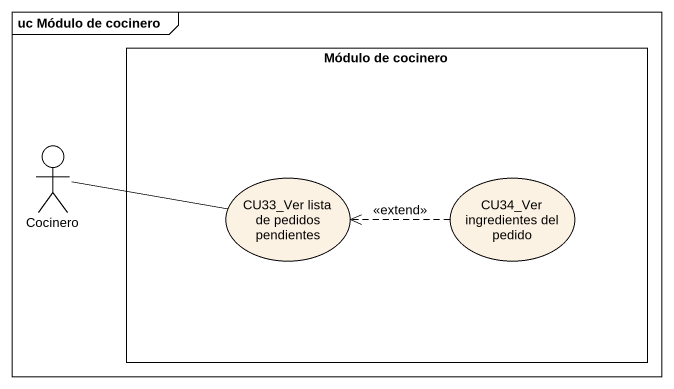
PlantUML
@startuml
mainframe uc Módulo de cocinero
rectangle "Módulo de cocinero" as Módulo_de_cocinero {
  usecase "CU33_Ver lista de pedidos pendientes" as CU33_Ver_lista_de_pedidos
  usecase "CU34_Ver ingredientes del pedido" as CU34_Ver_ingredientes_del
}
actor Cocinero
Cocinero -right- CU33_Ver_lista_de_pedidos
CU34_Ver_ingredientes_del .left.> CU33_Ver_lista_de_pedidos : <<extend>>
@enduml
